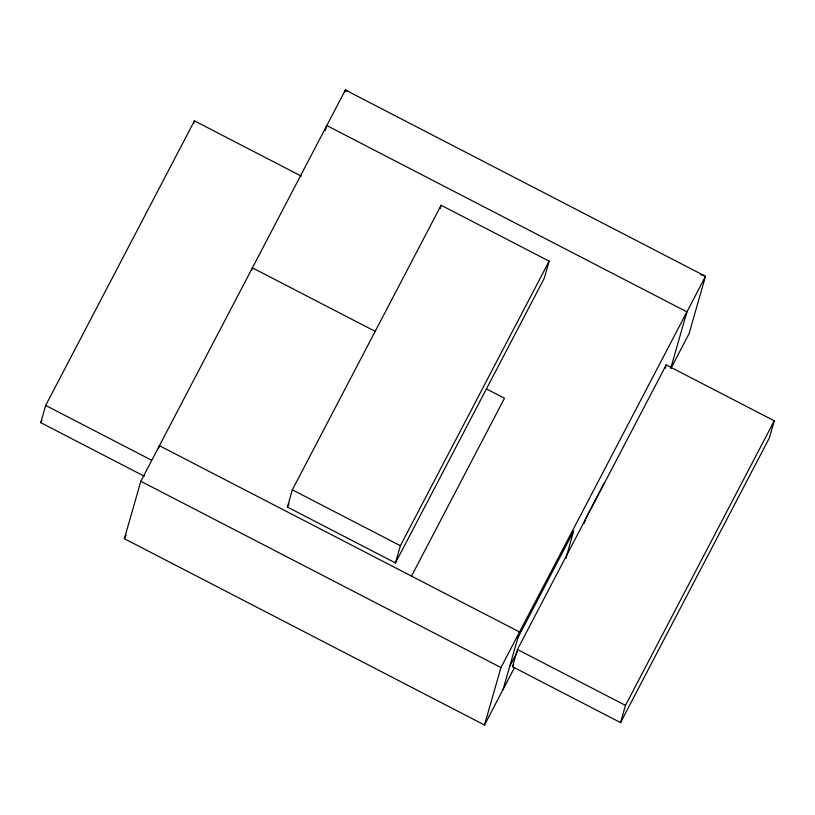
<?xml version="1.0" encoding="UTF-8"?>
<svg xmlns="http://www.w3.org/2000/svg" width="815" height="815" viewBox="0 0 815 815"><rect width="100%" height="100%" fill="white"/><g stroke="black" fill="none" stroke-linecap="round" stroke-linejoin="round"><path stroke-width="1.22" d="M144.286 476.215L40.75 422.649L45.681 405.422L194.459 120.854L301.367 176.162M193.797 123.147L194.459 120.854M514.51 667.607L484.497 725.014L124.369 538.705L140.822 481.268L345.387 89.986L705.505 276.295L689.052 333.732L671.04 368.197M158.721 448.138L159.424 445.693L519.542 632.002L503.089 689.449M251.743 270.132L252.405 267.84L375.623 331.583M325.389 130.441L326.784 125.551L686.913 311.86L670.806 368.085M344.684 92.431L345.387 89.986L347.435 91.443M287.41 507.052L292.341 489.825L441.109 205.258L549.147 261.146L544.206 278.384L395.438 562.951L287.41 507.052L289.172 503.68M440.12 208.701L441.109 205.258M395.438 562.951L400.379 545.714L549.147 261.146M484.497 725.014L500.95 667.567L705.505 276.295L700.727 274.655M512.513 666.711L517.444 649.484L666.212 364.916L774.25 420.805L769.319 438.042L620.541 722.61L512.513 666.711L513.684 664.47M565.804 558.56L573.689 531.034L517.902 637.748M584.386 523.036L585.7 518.442L604.302 482.867M665.223 368.36L666.212 364.916M620.541 722.61L625.482 705.372L774.25 420.805M40.75 422.649L41.922 420.408M124.369 538.705L126.142 535.333M411.504 576.113L504.485 398.25L486.402 388.898M509.67 666.466L517.301 651.868M292.341 489.825L400.379 545.714M45.681 405.422L151.468 460.149M517.444 649.484L625.482 705.372M140.822 481.268L500.95 667.567"/></g></svg>
